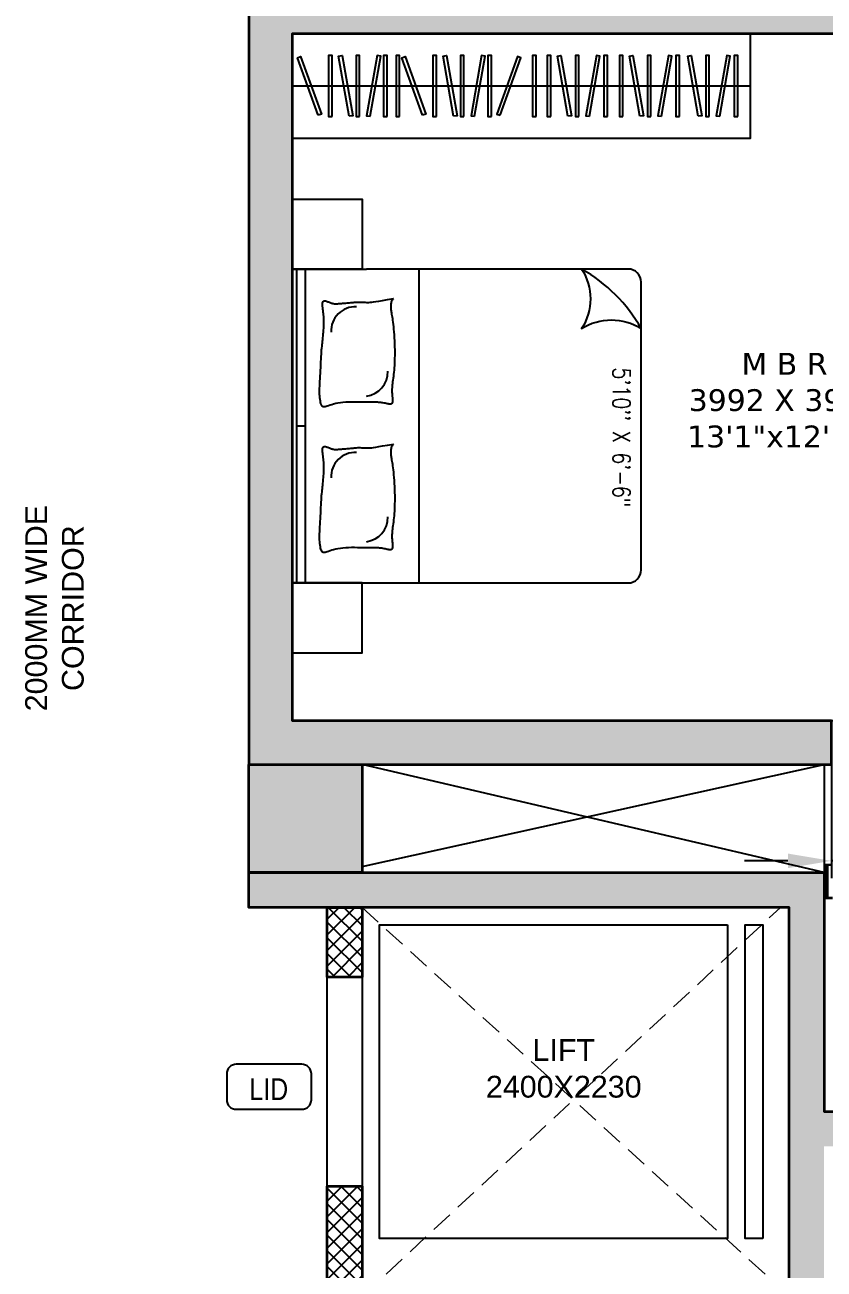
# Model space of a CAD drawing. Header units: millimetres. Extents: x 94643 to 134206, y 115494 to 180803.
# Drawn here: x 115426 to 120010, y 141644 to 148779 of the extents above; entities that cross this region are included whole.
import ezdxf
from ezdxf.enums import TextEntityAlignment as Align

# ---------------------------------------------------------------- set-up
doc = ezdxf.new("R2010")
doc.units = ezdxf.units.MM
doc.linetypes.add('( Hidden )', pattern=[0.375, 0.25, -0.125])
for name, color, linetype in [('A-Bed Furniture', 253, 'Continuous'), ('A-Bed Side Table', 253, 'Continuous'), ('A-Dimensions', 4, 'Continuous'), ('A-Elevation 10', 8, 'Continuous'), ('A-Hatch', 252, 'Continuous'), ('A-MBR Wardrobe', 253, 'Continuous'), ('A-Room Boundary', 44, 'Continuous'), ('A-Shaft', 8, 'Continuous'), ('A-Sofa Center  Table', 253, 'Continuous'), ('A-Text Main', 44, 'Continuous')]:
    doc.layers.add(name, color=color, linetype=linetype)
doc.layers.add('A-Wall', color=240, linetype='Continuous', lineweight=35)
doc.styles.add('2024-08-29_TOWER-A$0$simplex-0.8', font='simplex.shx', dxfattribs={"width": 0.8})
doc.styles.add('3.5BHK EAST_UN-1$0$grid_text', font='verdana.ttf')
doc.styles.add('3BHK  WEST_UN-2$0$2024-08-30_TOWER-C$0$simplex-0.8', font='simplex.shx', dxfattribs={"width": 0.8})
doc.styles.add('ARIAL', font='ARIALN.TTF')
doc.styles.add('Core & corridor$0$Standard', font='arial.ttf')
doc.styles.add('S', font='arial.ttf', dxfattribs={"height": 150})
doc.dimstyles.new('DIMSMALL', dxfattribs={"dimtxt": 150, "dimasz": 250, "dimexe": 100, "dimexo": 100, "dimgap": 25, "dimtad": 1, "dimdec": 0, "dimzin": 0, "dimdsep": 46, "dimtxsty": 'S', "dimcen": 0, "dimdle": 100, "dimclrd": 8, "dimclre": 8, "dimclrt": 256, "dimazin": 0, "dimtfac": 1, "dimtdec": 0, "dimtix": 1, "dimtmove": 0, "dimatfit": 3, "dimldrblk": '12_DatumFilled', "dimfxl": 1, "dimtolj": 1, "dimtzin": 0, "dimlwd": -1, "dimlwe": -1, "dimarcsym": 1})

# ---------------------------------------------------------------- blocks, each defined once
blk = doc.blocks.new('Core & corridor$0$A$C436b777d')
at = {"layer": 'A-Hatch'}
h = blk.add_hatch(color=256, dxfattribs=at)
h.dxf.hatch_style = 1
h.paths.add_polyline_path([(6150, -7632.6), (5500.5, -7632.6), (5500.5, -7013.3), (6150, -7013.3)])
h = blk.add_hatch(color=256, dxfattribs=at)
h.dxf.hatch_style = 1
h.paths.add_polyline_path([(12050, -10062.7), (14174.6, -10062.7), (14174.6, -13512.7), (5950, -13512.7), (5950, -13312.7), (7350, -13312.7), (7350, -12132.7), (5950, -12132.7), (5950, -11732.7), (7550, -11732.7), (7550, -13312.7), (13974.6, -13312.7), (13974.6, -10262.7), (9764, -10262.7), (9764, -10062.7), (11850, -10062.7), (11850, -9202.4), (8800, -9202.4), (8800, -10062.7), (9144, -10062.7), (9144, -10262.7), (5950, -10262.7), (5950, -10062.7), (8600, -10062.7), (8600, -7832.6), (5500, -7832.6), (5500, -7632.6), (8800, -7632.6), (8800, -9002.4), (12050, -9002.4)])
h = blk.add_hatch(dxfattribs=at)
h.set_pattern_fill('ANSI37', color=256, scale=20)
h.set_pattern_definition([(45, (27573.86, 93), (-44.90128, 44.90128), []), (135, (27573.86, 93), (-44.90128, -44.90128), [])])
h.paths.add_polyline_path([(5950, -9431.8), (6150, -9431.8), (6150, -10062.7), (5950, -10062.7)])
h.paths.add_polyline_path([(5950, -7832.6), (6150, -7832.6), (6150, -8231.8), (5950, -8231.8)])
h.paths.add_polyline_path([(5950, -12132.7), (6150, -12132.7), (6150, -12262.7), (5950, -12262.7)])
h.paths.add_polyline_path([(5950, -13162.7), (6150, -13162.7), (6150, -13312.7), (5950, -13312.7)])
h.paths.add_polyline_path([(5950, -10262.7), (6150, -10262.7), (6150, -10532.7), (5950, -10532.7)])
at = {"layer": 'A-Elevation 10'}
for points in [[(8245, -7932.6), (8245, -9731), (6250, -9731), (6250, -7932.6)], [(8448.3, -9731), (8346.7, -9731), (8346.7, -7932.6), (8448.3, -7932.6)], [(5950, -8231.8), (6150, -8231.8), (6150, -9431.8), (5950, -9431.8)]]:
    blk.add_lwpolyline(points, close=True, dxfattribs=at)
at = {"layer": 'A-Shaft', "linetype": '( Hidden )', "lineweight": 0, "ltscale": 500}
for points in [[(6150, -7832.6), (8600, -10062.7)], [(6150, -10062.7), (8550, -7832.6)]]:
    blk.add_lwpolyline(points, dxfattribs=at)
at = {"layer": 'A-Wall'}
for points in [[(6150, -7632.6), (5500.5, -7632.6), (5500.5, -7013.3), (6150, -7013.3)], [(5950, -7832.6), (6150, -7832.6), (6150, -8231.8), (5950, -8231.8)], [(5950, -9431.8), (6150, -9431.8), (6150, -10062.7), (5950, -10062.7)]]:
    blk.add_lwpolyline(points, close=True, dxfattribs=at)
blk.add_lwpolyline([(8600, -10062.7), (8600, -7832.6), (5500, -7832.6), (5500, -7632.6), (8800, -7632.6), (8800, -9002.4), (12050, -9002.4), (12050, -10062.7)], dxfattribs=at)
at = {"layer": 'A-Text Main', "insert": (7306.6, -8756.4), "char_height": 125, "width": 950.15, "attachment_point": 5, "line_spacing_factor": 1.010232, "style": 'Core & corridor$0$Standard'}
blk.add_mtext('LIFT \\P2400X2230', dxfattribs=at)
blk = doc.blocks.new('2024-08-29_TOWER-A$0$WNTG')
at = {"layer": 'A-Text Main'}
blk.add_lwpolyline([(-187.8, 246.2), (187.8, 246.2, -0.414214), (242.8, 191.2), (242.8, 43.3, -0.414214), (187.8, -11.7), (-187.8, -11.7, -0.414214), (-242.8, 43.3), (-242.8, 191.2, -0.414214)], format="xyb", close=True, dxfattribs=at)
at = {"layer": 'A-Text Main', "style": '2024-08-29_TOWER-A$0$simplex-0.8', "width": 0.8}
blk.add_attdef('WNTG', text='', height=150, dxfattribs=at).set_placement((-1.6, 43), align=Align.CENTER)
blk = doc.blocks.new('Core & corridor')
at = {"layer": 'A-Elevation 10'}
blk.add_lwpolyline([(16744.6, 21614.5), (19394.6, 21614.5), (19394.6, 20994.6), (16744.6, 20994.6)], close=True, dxfattribs=at)
at = {"layer": 'A-Shaft', "ltscale": 300}
for points in [[(16744.6, 21029), (19394.6, 21614.5)], [(19394.6, 20994.6), (16744.6, 21614.5)]]:
    blk.add_lwpolyline(points, dxfattribs=at)
at = {"ltscale": 300}
blk.add_blockref('Core & corridor$0$A$C436b777d', (10594.6, 28627.2), dxfattribs=at)
at = {"layer": 'A-Text Main'}
ref = blk.add_blockref('2024-08-29_TOWER-A$0$WNTG', (16210.6, 19883), dxfattribs=dict(at, xscale=-1, rotation=180))
ref.add_attrib('WNTG', 'LID', dxfattribs={"height": 125, "style": 'ARIAL'}).set_placement((16209, 19689.6), align=Align.CENTER)
at = {"layer": 'A-Text Main', "insert": (14980.7, 22510.6), "char_height": 125, "width": 1745.679, "attachment_point": 5, "rotation": 90, "line_spacing_factor": 1.010232, "style": 'Core & corridor$0$Standard'}
blk.add_mtext('2000MM WIDE CORRIDOR', dxfattribs=at)
blk = doc.blocks.new('*D205')
at = {"layer": 'A-Dimensions', "color": 8, "transparency": 16777216}
for p, q in [((120052.9, 144636), (120052.9, 143885.2)), ((120952.9, 144636), (120952.9, 143885.2)), ((119802.9, 143985.2), (119552.9, 143985.2)), ((120952.9, 143985.2), (120052.9, 143985.2)), ((121202.9, 143985.2), (121452.9, 143985.2))]:
    blk.add_line(p, q, dxfattribs=at)
for points in [[(119802.9, 144026.9), (119802.9, 143943.6), (120052.9, 143985.2)], [(121202.9, 144026.9), (121202.9, 143943.6), (120952.9, 143985.2)]]:
    blk.add_solid(points, dxfattribs=at)
at = {"layer": 'Defpoints', "color": 0, "transparency": 16777216}
for p in [(120052.9, 144736), (120952.9, 144736), (120052.9, 143985.2)]:
    blk.add_point(p, dxfattribs=at)
at = {"layer": 'A-Dimensions', "lineweight": 30, "transparency": 16777216, "char_height": 150, "attachment_point": 5, "style": 'S'}
for s, insert in [('\\A1;900', (120502.9, 144086.8)), ('\\A1;[2\'-11 1/2"]', (120502.9, 143863.1))]:
    blk.add_mtext(s, dxfattribs=dict(at, insert=insert))
blk = doc.blocks.new('12_DatumFilled')
at = {"color": 8, "linetype": 'ByBlock'}
blk.add_solid([(0, 0.577), (-1, 0), (0, -0.577)], dxfattribs=at)
blk = doc.blocks.new('3BHK  WEST_UN-3$0$lojhnh')
at = {"layer": 'A-MBR Wardrobe', "ltscale": 600}
for points in [[(2627.9, 0), (0, 0), (0, -600.1), (2627.9, -600)], [(148.6, -467.9), (28.9, -139), (47.7, -132.1), (167.4, -461)], [(228.2, -475), (228.2, -125), (208.2, -125), (208.2, -475)], [(326.4, -474.1), (265.6, -129.4), (285.3, -125.9), (346.1, -470.6)], [(386.1, -475), (386.1, -125), (366.1, -125), (366.1, -475)], [(445.9, -474.1), (506.7, -129.4), (487, -125.9), (426.2, -470.6)], [(543.2, -475), (543.2, -125), (523.2, -125), (523.2, -475)], [(615, -475), (615, -125), (595, -125), (595, -475)], [(747.1, -467.9), (627.4, -139), (646.2, -132.1), (765.9, -461)], [(826.7, -475), (826.7, -125), (806.7, -125), (806.7, -475)], [(925, -474.1), (864.2, -129.4), (883.9, -125.9), (944.7, -470.6)], [(984.6, -475), (984.6, -125), (964.6, -125), (964.6, -475)], [(1044.5, -474.1), (1105.2, -129.4), (1085.5, -125.9), (1024.8, -470.6)], [(1141.8, -475), (1141.8, -125), (1121.8, -125), (1121.8, -475)], [(1191.3, -467.9), (1311, -139), (1292.2, -132.1), (1172.5, -461)], [(1398.1, -475), (1398.1, -125), (1378.1, -125), (1378.1, -475)], [(1482.6, -475), (1482.6, -125), (1462.6, -125), (1462.6, -475)], [(1580.9, -474.1), (1520.1, -129.4), (1539.8, -125.9), (1600.6, -470.6)], [(1643.8, -475), (1643.8, -125), (1623.8, -125), (1623.8, -475)], [(1703.6, -474.1), (1764.4, -129.4), (1744.7, -125.9), (1683.9, -470.6)], [(1807.2, -475), (1807.2, -125), (1787.2, -125), (1787.2, -475)], [(1895.9, -475), (1895.9, -125), (1875.9, -125), (1875.9, -475)], [(1994.1, -474.1), (1933.3, -129.4), (1953, -125.9), (2013.8, -470.6)], [(2057, -475), (2057, -125), (2037, -125), (2037, -475)], [(2116.8, -474.1), (2177.6, -129.4), (2157.9, -125.9), (2097.1, -470.6)], [(2220.4, -475), (2220.4, -125), (2200.4, -125), (2200.4, -475)], [(2328.6, -474.1), (2267.9, -129.4), (2287.6, -125.9), (2348.3, -470.6)], [(2391.5, -475), (2391.5, -125), (2371.5, -125), (2371.5, -475)], [(2451.4, -474.1), (2512.1, -129.4), (2492.4, -125.9), (2431.7, -470.6)], [(2555, -475), (2555, -125), (2535, -125), (2535, -475)]]:
    blk.add_lwpolyline(points, close=True, dxfattribs=at)
blk.add_lwpolyline([(0, -300.1), (2627.9, -300)], dxfattribs=at)
blk = doc.blocks.new('3BHK  WEST_UN-2$0$2024-08-30_TOWER-C$0$king size bed')
at = {"layer": 'A-Bed Furniture'}
for p, q in [((0.825, 2), (-0.825, 2)), ((-0.9, 1.925), (-0.9, 0.425)), ((0.9, 0), (0.9, 1.925)), ((-0.9, 0.725), (0.9, 0.725)), ((-0.9, 0), (-0.9, 0.425)), ((0.9, 0.075), (-0.9, 0.075)), ((0, 0.075), (0, 0.025)), ((0, 0.075), (0, 0.075))]:
    blk.add_line(p, q, dxfattribs=at)
blk.add_lwpolyline([(-0.9, 1.6586, -0.292894), (-0.5586, 1.6586, -0.292894), (-0.5586, 2, 0.136668)], format="xyb", close=True, dxfattribs=at)
for points in [[(-0.7317, 0.5787), (-0.7264, 0.5744), (-0.7213, 0.571), (-0.7162, 0.5684), (-0.7111, 0.5664), (-0.7061, 0.5651), (-0.7012, 0.5642), (-0.6963, 0.5637), (-0.6914, 0.5635), (-0.6866, 0.5634), (-0.6818, 0.5635), (-0.6768, 0.5638), (-0.6717, 0.5642), (-0.6663, 0.5648), (-0.6607, 0.5656), (-0.6547, 0.5665), (-0.6482, 0.5675), (-0.6412, 0.5687), (-0.6335, 0.5701), (-0.6252, 0.5715), (-0.6161, 0.573), (-0.606, 0.5745), (-0.595, 0.576), (-0.5828, 0.5775), (-0.5695, 0.5789), (-0.5549, 0.5803), (-0.5392, 0.5815), (-0.5227, 0.5827), (-0.5057, 0.5837), (-0.4883, 0.5846), (-0.4708, 0.5853), (-0.4535, 0.5858), (-0.4365, 0.5862), (-0.4202, 0.5864), (-0.4044, 0.5863), (-0.3893, 0.5861), (-0.3746, 0.5857), (-0.3605, 0.5852), (-0.3468, 0.5844), (-0.3335, 0.5835), (-0.3207, 0.5825), (-0.3082, 0.5813), (-0.2962, 0.58), (-0.2845, 0.5786), (-0.2734, 0.5772), (-0.2628, 0.5759), (-0.2528, 0.5746), (-0.2434, 0.5735), (-0.2347, 0.5725), (-0.2266, 0.5718), (-0.2191, 0.5712), (-0.2121, 0.5708), (-0.2053, 0.5707), (-0.1987, 0.5707), (-0.1922, 0.5708), (-0.1856, 0.5712), (-0.1788, 0.5716), (-0.1717, 0.5722), (-0.1644, 0.5728), (-0.1572, 0.5733), (-0.1503, 0.5736), (-0.1438, 0.5737), (-0.138, 0.5733), (-0.1331, 0.5723), (-0.1292, 0.5707), (-0.1265, 0.5684), (-0.125, 0.5655), (-0.1243, 0.5619), (-0.1245, 0.5577), (-0.1252, 0.5531), (-0.1263, 0.5481), (-0.1276, 0.5428), (-0.129, 0.5372), (-0.1303, 0.5313), (-0.1315, 0.5253), (-0.1326, 0.5192), (-0.1336, 0.5129), (-0.1344, 0.5065), (-0.135, 0.5), (-0.1355, 0.4935), (-0.1359, 0.4869), (-0.1361, 0.4802), (-0.1362, 0.4734), (-0.1361, 0.4661), (-0.1361, 0.4583), (-0.136, 0.4496), (-0.136, 0.4399), (-0.1361, 0.4291), (-0.1363, 0.4169), (-0.1366, 0.4031), (-0.137, 0.3881), (-0.1373, 0.3722), (-0.1376, 0.3556), (-0.1376, 0.3388), (-0.1372, 0.322), (-0.1365, 0.3055), (-0.1352, 0.2896), (-0.1333, 0.2747), (-0.1309, 0.2608), (-0.1281, 0.248), (-0.1252, 0.2361), (-0.1221, 0.2253), (-0.1191, 0.2155), (-0.1163, 0.2068), (-0.1137, 0.1992), (-0.1117, 0.1927), (-0.1101, 0.1871), (-0.1093, 0.1824), (-0.1091, 0.1785), (-0.1097, 0.1751), (-0.1113, 0.1723), (-0.1138, 0.1697), (-0.1175, 0.1675), (-0.1222, 0.1653), (-0.1281, 0.1633), (-0.135, 0.1615), (-0.1427, 0.1599), (-0.1514, 0.1585), (-0.1607, 0.1573), (-0.1708, 0.1564), (-0.1814, 0.1559), (-0.1926, 0.1556), (-0.2043, 0.1557), (-0.2165, 0.1559), (-0.2293, 0.1564), (-0.2427, 0.1571), (-0.2567, 0.1578), (-0.2713, 0.1586), (-0.2866, 0.1594), (-0.3025, 0.1602), (-0.3188, 0.1609), (-0.3353, 0.1617), (-0.3517, 0.1624), (-0.3678, 0.1632), (-0.3834, 0.164), (-0.3982, 0.1648), (-0.412, 0.1656), (-0.4246, 0.1665), (-0.4362, 0.1674), (-0.4469, 0.1684), (-0.457, 0.1694), (-0.4668, 0.1704), (-0.4763, 0.1715), (-0.486, 0.1725), (-0.4959, 0.1736), (-0.5062, 0.1747), (-0.517, 0.1757), (-0.5279, 0.1767), (-0.539, 0.1776), (-0.5501, 0.1784), (-0.561, 0.1791), (-0.5717, 0.1796), (-0.5819, 0.18), (-0.5916, 0.1802), (-0.6009, 0.1801), (-0.6099, 0.1799), (-0.6186, 0.1796), (-0.6271, 0.179), (-0.6355, 0.1783), (-0.6439, 0.1774), (-0.6524, 0.1765), (-0.6611, 0.1753), (-0.6697, 0.1742), (-0.6782, 0.1732), (-0.6862, 0.1724), (-0.6937, 0.1719), (-0.7004, 0.1719), (-0.7061, 0.1725), (-0.7107, 0.1738), (-0.714, 0.1758), (-0.7161, 0.1786), (-0.7172, 0.1819), (-0.7174, 0.1857), (-0.7169, 0.1898), (-0.7159, 0.1942), (-0.7145, 0.1987), (-0.7128, 0.2031), (-0.7112, 0.2074), (-0.7095, 0.2117), (-0.7078, 0.2158), (-0.7063, 0.2199), (-0.7048, 0.2239), (-0.7035, 0.228), (-0.7025, 0.2321), (-0.7017, 0.2362), (-0.7011, 0.2403), (-0.7009, 0.2446), (-0.7008, 0.249), (-0.701, 0.2536), (-0.7012, 0.2584), (-0.7016, 0.2634), (-0.7021, 0.2687), (-0.7025, 0.2744), (-0.703, 0.2803), (-0.7035, 0.2866), (-0.7039, 0.2931), (-0.7044, 0.2998), (-0.7049, 0.3066), (-0.7054, 0.3135), (-0.706, 0.3204), (-0.7066, 0.3273), (-0.7073, 0.3341), (-0.708, 0.3409), (-0.7088, 0.3476), (-0.7094, 0.3543), (-0.71, 0.361), (-0.7105, 0.3677), (-0.7108, 0.3745), (-0.7109, 0.3813), (-0.7108, 0.3882), (-0.7105, 0.3952), (-0.7101, 0.4023), (-0.7097, 0.4094), (-0.7093, 0.4165), (-0.7091, 0.4237), (-0.7089, 0.431), (-0.709, 0.4383), (-0.7094, 0.4457), (-0.7103, 0.4542), (-0.7116, 0.4646), (-0.7137, 0.4778), (-0.7166, 0.4949), (-0.7205, 0.5168), (-0.7255, 0.5444), (-0.7317, 0.5787)], [(0.1033, 0.5787), (0.1086, 0.5744), (0.1137, 0.571), (0.1188, 0.5684), (0.1239, 0.5664), (0.1289, 0.5651), (0.1338, 0.5642), (0.1387, 0.5637), (0.1436, 0.5635), (0.1484, 0.5634), (0.1532, 0.5635), (0.1582, 0.5638), (0.1633, 0.5642), (0.1687, 0.5648), (0.1743, 0.5656), (0.1803, 0.5665), (0.1868, 0.5675), (0.1938, 0.5687), (0.2015, 0.5701), (0.2098, 0.5715), (0.2189, 0.573), (0.229, 0.5745), (0.24, 0.576), (0.2522, 0.5775), (0.2655, 0.5789), (0.2801, 0.5803), (0.2958, 0.5815), (0.3123, 0.5827), (0.3293, 0.5837), (0.3467, 0.5846), (0.3642, 0.5853), (0.3815, 0.5858), (0.3985, 0.5862), (0.4148, 0.5864), (0.4306, 0.5863), (0.4457, 0.5861), (0.4604, 0.5857), (0.4745, 0.5852), (0.4882, 0.5844), (0.5015, 0.5835), (0.5143, 0.5825), (0.5268, 0.5813), (0.5388, 0.58), (0.5505, 0.5786), (0.5616, 0.5772), (0.5722, 0.5759), (0.5822, 0.5746), (0.5916, 0.5735), (0.6003, 0.5725), (0.6084, 0.5718), (0.6159, 0.5712), (0.6229, 0.5708), (0.6297, 0.5707), (0.6363, 0.5707), (0.6428, 0.5708), (0.6494, 0.5712), (0.6562, 0.5716), (0.6633, 0.5722), (0.6706, 0.5728), (0.6778, 0.5733), (0.6847, 0.5736), (0.6912, 0.5737), (0.697, 0.5733), (0.7019, 0.5723), (0.7058, 0.5707), (0.7085, 0.5684), (0.71, 0.5655), (0.7107, 0.5619), (0.7105, 0.5577), (0.7098, 0.5531), (0.7087, 0.5481), (0.7074, 0.5428), (0.706, 0.5372), (0.7047, 0.5313), (0.7035, 0.5253), (0.7024, 0.5192), (0.7014, 0.5129), (0.7006, 0.5065), (0.7, 0.5), (0.6995, 0.4935), (0.6991, 0.4869), (0.6989, 0.4802), (0.6988, 0.4734), (0.6989, 0.4661), (0.6989, 0.4583), (0.699, 0.4496), (0.699, 0.4399), (0.6989, 0.4291), (0.6987, 0.4169), (0.6984, 0.4031), (0.698, 0.3881), (0.6977, 0.3722), (0.6974, 0.3556), (0.6974, 0.3388), (0.6978, 0.322), (0.6985, 0.3055), (0.6998, 0.2896), (0.7017, 0.2747), (0.7041, 0.2608), (0.7069, 0.248), (0.7098, 0.2361), (0.7129, 0.2253), (0.7159, 0.2155), (0.7187, 0.2068), (0.7213, 0.1992), (0.7233, 0.1927), (0.7249, 0.1871), (0.7257, 0.1824), (0.7259, 0.1785), (0.7253, 0.1751), (0.7237, 0.1723), (0.7212, 0.1697), (0.7175, 0.1675), (0.7128, 0.1653), (0.7069, 0.1633), (0.7, 0.1615), (0.6923, 0.1599), (0.6836, 0.1585), (0.6743, 0.1573), (0.6642, 0.1564), (0.6536, 0.1559), (0.6424, 0.1556), (0.6307, 0.1557), (0.6185, 0.1559), (0.6057, 0.1564), (0.5923, 0.1571), (0.5783, 0.1578), (0.5637, 0.1586), (0.5484, 0.1594), (0.5325, 0.1602), (0.5162, 0.1609), (0.4997, 0.1617), (0.4833, 0.1624), (0.4672, 0.1632), (0.4516, 0.164), (0.4368, 0.1648), (0.423, 0.1656), (0.4104, 0.1665), (0.3988, 0.1674), (0.3881, 0.1684), (0.378, 0.1694), (0.3682, 0.1704), (0.3587, 0.1715), (0.349, 0.1725), (0.3391, 0.1736), (0.3288, 0.1747), (0.318, 0.1757), (0.3071, 0.1767), (0.296, 0.1776), (0.2849, 0.1784), (0.274, 0.1791), (0.2633, 0.1796), (0.2531, 0.18), (0.2434, 0.1802), (0.2341, 0.1801), (0.2251, 0.1799), (0.2164, 0.1796), (0.2079, 0.179), (0.1995, 0.1783), (0.1911, 0.1774), (0.1826, 0.1765), (0.1739, 0.1753), (0.1653, 0.1742), (0.1568, 0.1732), (0.1488, 0.1724), (0.1413, 0.1719), (0.1346, 0.1719), (0.1289, 0.1725), (0.1243, 0.1738), (0.121, 0.1758), (0.1189, 0.1786), (0.1178, 0.1819), (0.1176, 0.1857), (0.1181, 0.1898), (0.1191, 0.1942), (0.1205, 0.1987), (0.1222, 0.2031), (0.1238, 0.2074), (0.1255, 0.2117), (0.1272, 0.2158), (0.1287, 0.2199), (0.1302, 0.2239), (0.1315, 0.228), (0.1325, 0.2321), (0.1333, 0.2362), (0.1339, 0.2403), (0.1341, 0.2446), (0.1342, 0.249), (0.134, 0.2536), (0.1338, 0.2584), (0.1334, 0.2634), (0.1329, 0.2687), (0.1325, 0.2744), (0.132, 0.2803), (0.1315, 0.2866), (0.1311, 0.2931), (0.1306, 0.2998), (0.1301, 0.3066), (0.1296, 0.3135), (0.129, 0.3204), (0.1284, 0.3273), (0.1277, 0.3341), (0.127, 0.3409), (0.1262, 0.3476), (0.1256, 0.3543), (0.125, 0.361), (0.1245, 0.3677), (0.1242, 0.3745), (0.1241, 0.3813), (0.1242, 0.3882), (0.1245, 0.3952), (0.1249, 0.4023), (0.1253, 0.4094), (0.1257, 0.4165), (0.1259, 0.4237), (0.1261, 0.431), (0.126, 0.4383), (0.1256, 0.4457), (0.1247, 0.4542), (0.1234, 0.4646), (0.1213, 0.4778), (0.1184, 0.4949), (0.1145, 0.5168), (0.1095, 0.5444), (0.1033, 0.5787)], [(0.9, 0.025), (-0.9, 0.025)], [(-0.9, 0), (0.9, 0)]]:
    blk.add_lwpolyline(points, dxfattribs=at)
for centre, radius, start, end in [((-0.825, 1.925), 0.075, 89.99998, 179.99998), ((0.825, 1.925), 0.075, 359.99998, 89.99998), ((-0.3124, 0.406), 0.1418, 7.34131, 90.47004), ((0.5226, 0.406), 0.1418, 7.34131, 90.47004), ((-0.545, 0.3601), 0.1387, 177.31907, 272.68089), ((0.29, 0.3601), 0.1387, 177.31907, 272.68089)]:
    blk.add_arc(centre, radius, start, end, dxfattribs=at)
at = {"layer": 'A-Bed Furniture', "ltscale": 5, "insert": (-0.3357, 1.9373), "char_height": 0.1, "width": 1.163145, "attachment_point": 1, "style": '3BHK  WEST_UN-2$0$2024-08-30_TOWER-C$0$simplex-0.8'}
blk.add_mtext('5\'10\'\' X 6\'-6"', dxfattribs=at)
blk = doc.blocks.new('A$Cc487e11b')
at = {"layer": 'A-Sofa Center  Table'}
blk.add_lwpolyline([(400, 400), (0, 400), (0, 0), (400, 0)], close=True, dxfattribs=at)
blk = doc.blocks.new('Unit-3')
at = {"layer": 'A-Hatch', "linetype": 'Continuous'}
h = blk.add_hatch(color=256, dxfattribs=at)
h.dxf.hatch_style = 1
h.paths.add_polyline_path([(-11365, 8342.9), (-11365, 12449.9), (-8415, 12449.9), (-8415, 12199.9), (-11115, 12199.9), (-11115, 8542.8), (-7615.5, 8542.8), (-7615.5, 8342.8)])
h.paths.add_polyline_path([(-5855, 8342.8), (-5855, 12449.9), (-6685.1, 12449.9), (-6685.1, 12199.9), (-6055, 12199.9), (-6055, 8342.8)])
h.paths.add_polyline_path([(-4445, 12199.9), (-701.6, 12199.9), (-701.6, 12449.9), (-4445, 12449.9)])
h.paths.add_polyline_path([(-3194.8, 8343.3), (0, 8343.3), (0, 9550.2), (-250, 9550.2), (-250, 8593.4), (-3194.8, 8593.4)])
h.paths.add_polyline_path([(-11115, 7142.9), (-11365, 7142.9), (-11365, 0), (-8023, 0), (-8023, 250), (-11115.4, 250), (-11115.4, 4191), (-6163.4, 4191), (-6163.4, 4391), (-11115, 4391)])
at = {"layer": 'A-Room Boundary', "linetype": 'Continuous'}
blk.add_lwpolyline([(-11115.4, 4191), (-7123, 4191), (-7123, 250), (-11115.4, 250)], close=True, dxfattribs=at)
at = {"layer": 'A-Wall'}
blk.add_lwpolyline([(-11115, 7142.9), (-11365, 7142.9), (-11365, 0), (-8023, 0), (-8023, 250), (-11115.4, 250), (-11115.4, 4191), (-6163.4, 4191), (-6163.4, 4391), (-11115, 4391), (-11115, 7142.9)], dxfattribs=at)
at = {"layer": 'A-Bed Furniture', "ltscale": 600, "xscale": 1000, "yscale": 1000, "zscale": 1000, "rotation": 270}
blk.add_blockref('3BHK  WEST_UN-2$0$2024-08-30_TOWER-C$0$king size bed', (-11115, 1940.9), dxfattribs=at)
at = {"layer": 'A-Bed Side Table', "linetype": 'Continuous', "xscale": -1, "rotation": 90}
blk.add_blockref('A$Cc487e11b', (-10715, 3240.9), dxfattribs=at)
at = {"layer": 'A-Bed Side Table', "linetype": 'Continuous', "rotation": 90.00000000000001}
blk.add_blockref('A$Cc487e11b', (-10715, 640.9), dxfattribs=at)
at = {"layer": 'A-MBR Wardrobe', "ltscale": 600}
blk.add_blockref('3BHK  WEST_UN-3$0$lojhnh', (-11115.8, 4191), dxfattribs=at)
at = {"layer": 'A-Text Main', "linetype": 'Continuous', "insert": (-8292.7, 2088.2), "char_height": 125, "width": 1453.819, "attachment_point": 5, "style": '3.5BHK EAST_UN-1$0$grid_text'}
blk.add_mtext('M B R\\P3992 X 3941\\P13\'1"x12\'11"', dxfattribs=at)

msp = doc.modelspace()

# ---------------------------------------------------------------- block references
at = {"linetype": 'Continuous'}
msp.add_blockref('Core & corridor', (100615.6, 122923.7), dxfattribs=at)

# ---------------------------------------------------------------- dimensions: what is measured, and where the dimension line sits
at = {"layer": 'A-Dimensions', "lineweight": 30}
dim = msp.add_linear_dim(base=(120052.9, 143985.2), p1=(120952.9, 144736), p2=(120052.9, 144736), dimstyle='DIMSMALL', override={"dimpost": '\\X'}, dxfattribs=at)
dim.commit()
dim.dimension.update_dxf_attribs({"geometry": '*D205', "text_midpoint": (120502.9, 143985.2)})

# ---------------------------------------------------------------- next in the draw order: block references
at = {"linetype": 'Continuous'}
msp.add_blockref('Unit-3', (128075.8, 144537.8), dxfattribs=at)

doc.saveas('drawing.dxf')
